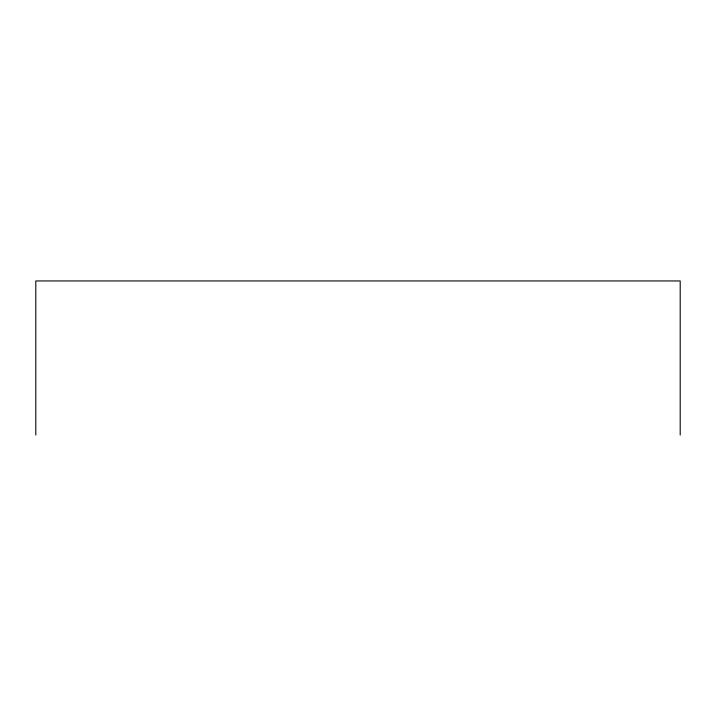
<?xml version="1.0" encoding="UTF-8"?>
<svg xmlns="http://www.w3.org/2000/svg" width="716" height="716" viewBox="0 0 716 716"><rect width="100%" height="100%" fill="white"/><g stroke="black" fill="none" stroke-linecap="round" stroke-linejoin="round"><path stroke-width="1.07" d="M680.2 435.051L680.2 280.949L35.8 280.949L35.8 435.051"/></g></svg>
